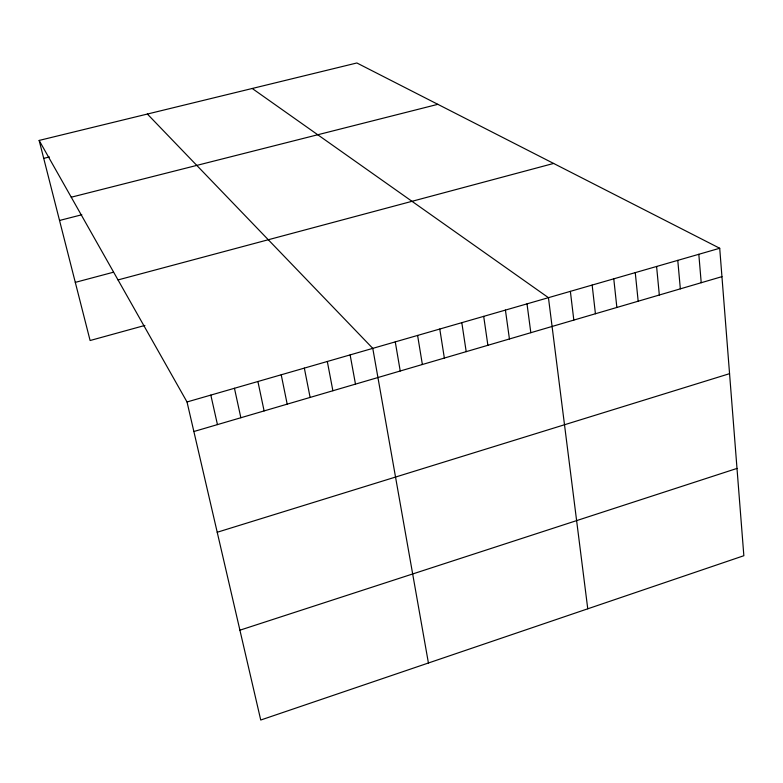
<?xml version="1.0" encoding="UTF-8"?>
<svg xmlns="http://www.w3.org/2000/svg" width="783" height="783" viewBox="0 0 783 783"><rect width="100%" height="100%" fill="white"/><g stroke="black" fill="none" stroke-linecap="round" stroke-linejoin="round"><path stroke-width="1.17" d="M239.921 630.188L736.999 468.42M217.214 532.254L729.56 373.667M193.871 431.521L721.946 276.644M187.02 401.963L719.714 248.26L743.85 555.715L260.739 720.027L187.02 401.963L39.15 140.431L356.862 62.973L719.714 248.26M144.894 325.434L90.104 340.517L39.15 140.431M118.018 279.932L553.62 163.441M75.295 282.369L113.476 272.21M59.528 220.473L81.814 214.757M71.253 197.208L437.863 104.325M43.721 158.362L49.407 156.962M252.224 88.479L548.443 297.677L587.759 608.802M147.38 114.044L372.777 348.366L428.418 662.995M210.823 395.092L217.449 424.601M234.45 388.27L240.861 417.74M257.91 381.507L264.106 410.918M281.214 374.783L287.195 404.155M304.342 368.108L310.117 397.431M327.314 361.482L332.883 390.746M350.128 354.895L355.482 384.12M395.268 341.868L400.23 370.995M417.603 335.427L422.37 364.506M439.782 329.026L444.353 358.056M461.813 322.674L466.198 351.655M483.698 316.361L487.887 345.293M505.426 310.088L509.43 338.97M527.008 303.863L530.825 332.697M570.367 291.345L573.822 320.081M592.154 285.061L595.423 313.748M613.774 278.826L616.867 307.465M635.258 272.621L638.174 301.21M656.594 266.465L659.325 295.005M677.775 260.357L680.339 288.849M698.818 254.289L701.216 282.722"/></g></svg>
